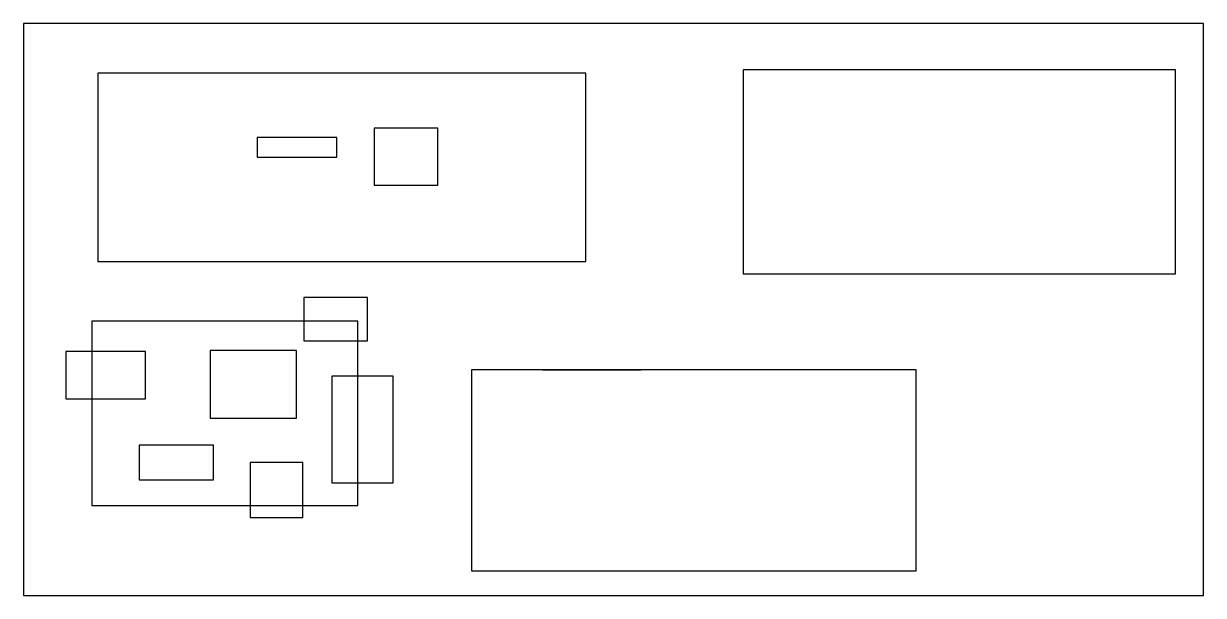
# Model space of a CAD drawing. Header units: millimetres. Extents: x -43.1 to 31.2, y -64.9 to -29.
import ezdxf

# ---------------------------------------------------------------- set-up
doc = ezdxf.new("R2010")
doc.units = ezdxf.units.MM
for name, color, linetype, true_color in [('hcd_building_invisible', 6, 'Continuous', 0xfb00e8), ('hcd_building_outline', 178, 'Continuous', 0x000000), ('hcd_doors', 178, 'Continuous', 0x000000), ('hcd_drawings', 178, 'Continuous', 0x000000)]:
    doc.layers.add(name, color=color, linetype=linetype, true_color=true_color)

msp = doc.modelspace()

# ---------------------------------------------------------------- linework, layer by layer
at = {"layer": 'hcd_building_invisible'}
for points in [[(2.22, -44.737), (29.423, -44.737), (29.423, -31.913), (2.22, -31.913)], [(-38.39, -43.96), (-7.69, -43.96), (-7.69, -32.107), (-38.39, -32.107)], [(-14.879, -63.391), (13.101, -63.391), (13.101, -50.761), (-14.879, -50.761)]]:
    msp.add_lwpolyline(points, close=True, dxfattribs=at)
at = {"layer": 'hcd_building_outline'}
msp.add_lwpolyline([(-43.054, -64.945), (31.172, -64.945), (31.172, -28.998), (-43.054, -28.998)], close=True, dxfattribs=at)
at = {"layer": 'hcd_doors'}
for points in [[(-22.457, -43.96), (-18.96, -43.96)], [(5.717, -44.737), (12.324, -44.737)], [(-10.41, -50.761), (-4.192, -50.761)]]:
    msp.add_lwpolyline(points, dxfattribs=at)
at = {"layer": 'hcd_drawings'}
for points in [[(-21.008, -39.16), (-16.994, -39.16), (-16.994, -35.563), (-21.008, -35.563)], [(-28.369, -37.403), (-23.35, -37.403), (-23.35, -36.149), (-28.369, -36.149)], [(-25.418, -48.932), (-21.421, -48.932), (-21.421, -46.222), (-25.418, -46.222)], [(-38.765, -59.298), (-22.031, -59.298), (-22.031, -47.713), (-38.765, -47.713)], [(-40.391, -52.591), (-35.378, -52.591), (-35.378, -49.61), (-40.391, -49.61)], [(-31.313, -53.811), (-25.893, -53.811), (-25.893, -49.542), (-31.313, -49.542)], [(-23.657, -57.876), (-19.795, -57.876), (-19.795, -51.168), (-23.657, -51.168)], [(-35.784, -57.672), (-31.109, -57.672), (-31.109, -55.504), (-35.784, -55.504)], [(-28.806, -60.044), (-25.486, -60.044), (-25.486, -56.588), (-28.806, -56.588)]]:
    msp.add_lwpolyline(points, close=True, dxfattribs=at)

doc.saveas('drawing.dxf')
